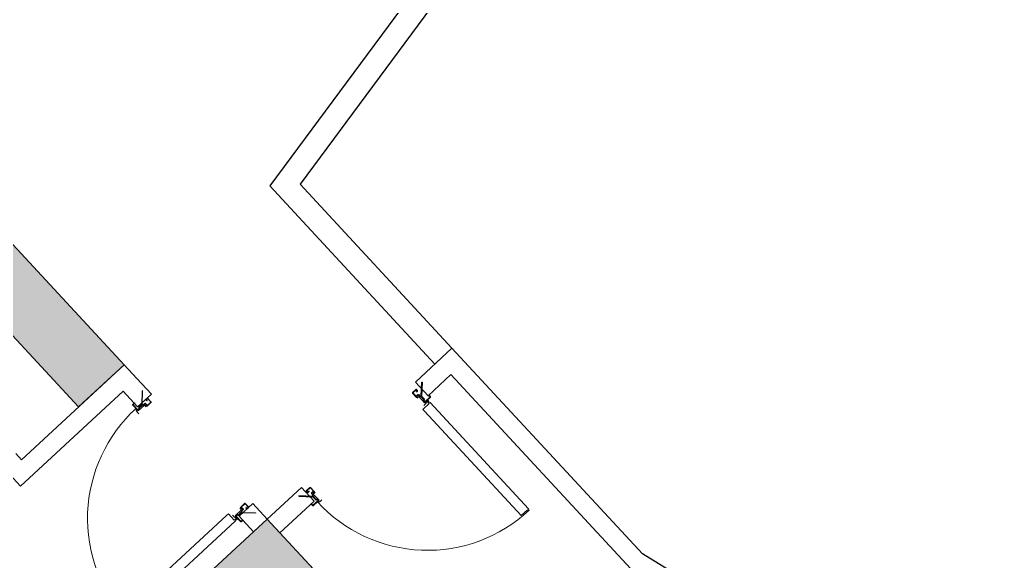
# Model space of a CAD drawing. Header units: centimetres. Extents: x 139057 to 200038, y 34824 to 80516.
# Drawn here: x 166613 to 167252, y 47532 to 47881 of the extents above; entities that cross this region are included whole.
import ezdxf

# ---------------------------------------------------------------- set-up
doc = ezdxf.new("R2010")
doc.units = ezdxf.units.CM
doc.header["$LTSCALE"] = 100
doc.linetypes.add('B-CORE-P1$0$HIDDEN', pattern=[9.525, 6.35, -3.175])
doc.linetypes.add('B-CORE-P1$0$HIDDEN2', pattern=[4.7625, 3.175, -1.5875])
doc.layers.add('410_STRUTTURE_001-AM_0', color=7, linetype='Continuous', lineweight=0)
doc.layers.add('441_SERRAMENTI_001-AM_0', color=1, linetype='Continuous', lineweight=0)
for name, color, linetype in [('_retini_strutture', 7, 'Continuous'), ('A-MCLS3-15', 50, 'Continuous'), ('A-MCLS4-12', 61, 'Continuous'), ('A-SI-PORTE', 5, 'Continuous'), ('B-CORE-P1$0$A-DOOR', 1, 'Continuous')]:
    doc.layers.add(name, color=color, linetype=linetype)

# ---------------------------------------------------------------- blocks, each defined once
blk = doc.blocks.new('B-CORE-P1$0$A$C7D027E65')
at = {"layer": 'B-CORE-P1$0$A-DOOR'}
h = blk.add_hatch(dxfattribs=at)
h.set_pattern_fill('NET3', color=256, scale=4, style=0)
h.set_pattern_definition([(1e-14, (-5763.914, -602.57), (0, 12.7), []), (60, (-5763.914, -602.57), (-10.998523, 6.35), []), (120, (-5763.914, -602.57), (-10.998523, -6.35), [])])
edge = h.paths.add_edge_path()
edge.add_line((264.8, 332.5), (264.8, 331.2))
edge.add_line((264.8, 331.2), (262.7, 331.2))
edge.add_line((262.7, 331.2), (262.4, 331.8))
edge.add_line((262.4, 331.8), (260.5, 332.6))
edge.add_arc((263.1, 355.7), 23.2, 263.55859, 274.13898)
h = blk.add_hatch(dxfattribs=at)
h.set_pattern_fill('NET3', color=4, scale=4, angle=270, style=0)
h.set_pattern_definition([(92.5944, (-366.613, -5814.528), (12.686983, 0.57487), []), (32.5944, (-366.613, -5814.528), (6.841342, -10.699815), []), (332.5944, (-366.613, -5814.528), (-5.84564, -11.274684), [])])
edge = h.paths.add_edge_path()
edge.add_line((297.9, 249.7), (296.5, 249.7))
edge.add_line((296.5, 249.7), (296.6, 247.4))
edge.add_line((296.6, 247.4), (297.4, 246.8))
edge.add_line((297.4, 246.8), (298.1, 245.7))
edge.add_arc((316, 248.7), 18.2, 176.87378, 189.45595, ccw=False)
at = {"layer": 'B-CORE-P1$0$A-DOOR', "linetype": 'B-CORE-P1$0$HIDDEN'}
for p, q in [((228.5, 287.2), (243.7, 287.2, 0)), ((228.5, 222.2), (243.7, 222.2, 0))]:
    blk.add_line(p, q, dxfattribs=at)
at = {"layer": 'B-CORE-P1$0$A-DOOR'}
for p, q in [((243.7, 232.2, 0), (243.7, 287.2, 0)), ((254.5, 232.2, 0), (243.7, 232.2, 0)), ((254.5, 226, 0), (254.5, 232.2, 0))]:
    blk.add_line(p, q, dxfattribs=at)
at = {"layer": 'B-CORE-P1$0$A-DOOR', "color": 4}
for p, q in [((262.9, 232, 0), (262.7, 232.7, 0)), ((264.3, 232.5, 0), (264.3, 232.7, 0)), ((266.9, 232.4, 0), (267, 232.7, 0)), ((268.2, 231.7, 0), (268.6, 232.7, 0))]:
    blk.add_line(p, q, dxfattribs=at)
at = {"layer": 'B-CORE-P1$0$A-DOOR', "color": 4, "elevation": 0}
for points in [[(253.2, 317.7), (260.2, 317.7, 0.414214), (263.2, 320.7), (263.2, 329.7, 0.414214), (260.2, 332.7), (231.2, 332.7, 0.414214), (228.2, 329.7), (228.2, 295.7, 0.414214), (231.2, 292.7), (234.2, 292.7, 0.414214), (237.2, 295.7), (237.2, 296.7, -0.414214), (238.2, 297.7), (247, 297.7, -0.414214), (248, 296.7), (248, 284.7, 0.414214), (251, 281.7), (252, 281.7, -0.414214), (253, 280.7), (253, 248.7, -0.414214), (252, 247.7), (251, 247.7, 0.414214), (248, 244.7), (248, 235.7, 0.414214), (251, 232.7), (295.2, 232.7, 0.414214), (298.2, 235.7), (298.2, 244.7, 0.414214), (295.2, 247.7), (293.2, 247.7), (293.2, 245.7)], [(253.2, 317.7), (253.2, 319.7), (260.2, 319.7, 0.414214), (261.2, 320.7), (261.2, 329.7, 0.414214), (260.2, 330.7), (231.2, 330.7, 0.414214), (230.2, 329.7), (230.2, 295.7, 0.414214), (231.2, 294.7), (234.2, 294.7, 0.414214), (235.2, 295.7), (235.2, 296.7, -0.414214), (238.2, 299.7), (247, 299.7, -0.414214), (250, 296.7), (250, 284.7, 0.414214), (251, 283.7), (252, 283.7, -0.414214), (255, 280.7), (255, 248.7, -0.414214), (252, 245.7), (251, 245.7, 0.414214), (250, 244.7), (250, 235.7, 0.414214), (251, 234.7), (295.2, 234.7, 0.414214), (296.2, 235.7), (296.2, 244.7, 0.414214), (295.2, 245.7), (293.2, 245.7)], [(297.9, 249.7), (297.9, 249.7), (296.5, 249.7), (296.6, 247.4), (297.4, 246.8), (298.1, 245.7, -0.054955), (297.9, 249.7, -5.624069)]]:
    blk.add_lwpolyline(points, format="xyb", dxfattribs=at)
at = {"layer": 'B-CORE-P1$0$A-DOOR', "color": 11, "linetype": 'B-CORE-P1$0$HIDDEN2', "elevation": 0}
blk.add_lwpolyline([(257.9, 248.6), (255.9, 248.6), (255.9, 276.7), (320.3, 341.1), (321.7, 339.7), (257.9, 275.9), (257.9, 248.6)], dxfattribs=at)
at = {"layer": 'B-CORE-P1$0$A-DOOR', "elevation": 0}
blk.add_lwpolyline([(264.8, 332.5), (264.8, 332.5), (264.8, 331.2), (262.7, 331.2), (262.4, 331.8), (260.5, 332.6, 0.046198), (264.8, 332.5, 5.624069)], format="xyb", dxfattribs=at)
at = {"layer": 'B-CORE-P1$0$A-DOOR', "color": 4, "elevation": 0}
blk.add_lwpolyline([(263.8, 222.9), (263.8, 216.8), (266.8, 216.8), (266.8, 222.9)], dxfattribs=at)
at = {"layer": 'B-CORE-P1$0$A-DOOR', "color": 4}
blk.add_circle((265.3, 227.6, 0), 5, dxfattribs=at)
at = {"layer": 'B-CORE-P1$0$A-DOOR'}
blk.add_arc((242.2, 243.9, 0), 21.7, 274.07652, 304.42042, dxfattribs=at)
blk = doc.blocks.new('B-CORE-P1$0$metal-jambl')
at = {"layer": 'B-CORE-P1$0$A-DOOR'}
h = blk.add_hatch(dxfattribs=at)
h.set_pattern_fill('NET3', color=256, scale=4, angle=450, style=0)
h.set_pattern_definition([(272.5944, (-16591649.667, 36014377.735), (-12.686983, -0.57487), []), (212.5944, (-16591649.667, 36014377.735), (-6.841342, 10.699815), []), (152.5944, (-16591649.667, 36014377.735), (5.84564, 11.274684), [])])
edge = h.paths.add_edge_path()
edge.add_line((-16592314.1, 36008313.5), (-16592312.8, 36008313.5))
edge.add_line((-16592312.8, 36008313.5), (-16592312.8, 36008315.8))
edge.add_line((-16592312.8, 36008315.8), (-16592313.6, 36008316.4))
edge.add_line((-16592313.6, 36008316.4), (-16592314.4, 36008317.5))
edge.add_arc((-16592332.3, 36008314.5), 18.2, -3.12622, 9.45595, ccw=False)
h = blk.add_hatch(dxfattribs=at)
h.set_pattern_fill('NET3', color=256, scale=4, angle=180, style=0)
h.set_pattern_definition([(180, (-16586252.366, 36009165.777), (-2e-08, -12.7), []), (240, (-16586252.366, 36009165.777), (10.998523, -6.35), []), (300, (-16586252.366, 36009165.777), (10.998523, 6.35), [])])
edge = h.paths.add_edge_path()
edge.add_line((-16592281.1, 36008230.7), (-16592281.1, 36008232.1))
edge.add_line((-16592281.1, 36008232.1), (-16592278.9, 36008232.1))
edge.add_line((-16592278.9, 36008232.1), (-16592278.6, 36008231.4))
edge.add_line((-16592278.6, 36008231.4), (-16592276.8, 36008230.6))
edge.add_arc((-16592279.4, 36008207.5), 23.2, 83.55859, 94.13898)
for p, q in [((-16592270.8, 36008337.2, 0), (-16592270.8, 36008331, 0)), ((-16592270.8, 36008331, 0), (-16592260, 36008331, 0)), ((-16592260, 36008331, 0), (-16592260, 36008276, 0))]:
    blk.add_line(p, q, dxfattribs=at)
at = {"layer": 'B-CORE-P1$0$A-DOOR', "linetype": 'B-CORE-P1$0$HIDDEN'}
for p, q in [((-16592244.8, 36008341, 0), (-16592260, 36008341, 0)), ((-16592244.8, 36008276, 0), (-16592260, 36008276, 0))]:
    blk.add_line(p, q, dxfattribs=at)
at = {"layer": 'B-CORE-P1$0$A-DOOR', "color": 11, "linetype": 'B-CORE-P1$0$HIDDEN2', "elevation": 0}
blk.add_lwpolyline([(-16592274.2, 36008314.6), (-16592272.2, 36008314.6), (-16592272.2, 36008286.5), (-16592336.6, 36008222.1), (-16592338, 36008223.5), (-16592274.2, 36008287.3), (-16592274.2, 36008314.6)], dxfattribs=at)
at = {"layer": 'B-CORE-P1$0$A-DOOR', "color": 4}
for points in [[(-16592269.5, 36008245.5), (-16592276.5, 36008245.5, 0.414214), (-16592279.5, 36008242.5), (-16592279.5, 36008233.5, 0.414214), (-16592276.5, 36008230.5), (-16592247.5, 36008230.5, 0.414214), (-16592244.5, 36008233.5), (-16592244.5, 36008267.5, 0.414214), (-16592247.5, 36008270.5), (-16592250.5, 36008270.5, 0.414214), (-16592253.5, 36008267.5), (-16592253.5, 36008266.5, -0.414214), (-16592254.5, 36008265.5), (-16592263.3, 36008265.5, -0.414214), (-16592264.3, 36008266.5), (-16592264.3, 36008278.5, 0.414214), (-16592267.3, 36008281.5), (-16592268.3, 36008281.5, -0.414214), (-16592269.3, 36008282.5), (-16592269.3, 36008314.5, -0.414214), (-16592268.3, 36008315.5), (-16592267.3, 36008315.5, 0.414214), (-16592264.3, 36008318.5), (-16592264.3, 36008327.5, 0.414214), (-16592267.3, 36008330.5), (-16592311.5, 36008330.5, 0.414214), (-16592314.5, 36008327.5), (-16592314.5, 36008318.5, 0.414214), (-16592311.5, 36008315.5), (-16592309.5, 36008315.5), (-16592309.5, 36008317.5)], [(-16592269.5, 36008245.5), (-16592269.5, 36008243.5), (-16592276.5, 36008243.5, 0.414214), (-16592277.5, 36008242.5), (-16592277.5, 36008233.5, 0.414214), (-16592276.5, 36008232.5), (-16592247.5, 36008232.5, 0.414214), (-16592246.5, 36008233.5), (-16592246.5, 36008267.5, 0.414214), (-16592247.5, 36008268.5), (-16592250.5, 36008268.5, 0.414214), (-16592251.5, 36008267.5), (-16592251.5, 36008266.5, -0.414214), (-16592254.5, 36008263.5), (-16592263.3, 36008263.5, -0.414214), (-16592266.3, 36008266.5), (-16592266.3, 36008278.5, 0.414214), (-16592267.3, 36008279.5), (-16592268.3, 36008279.5, -0.414214), (-16592271.3, 36008282.5), (-16592271.3, 36008314.5, -0.414214), (-16592268.3, 36008317.5), (-16592267.3, 36008317.5, 0.414214), (-16592266.3, 36008318.5), (-16592266.3, 36008327.5, 0.414214), (-16592267.3, 36008328.5), (-16592311.5, 36008328.5, 0.414214), (-16592312.5, 36008327.5), (-16592312.5, 36008318.5, 0.414214), (-16592311.5, 36008317.5), (-16592309.5, 36008317.5)]]:
    blk.add_lwpolyline(points, format="xyb", dxfattribs=at)
at = {"layer": 'B-CORE-P1$0$A-DOOR', "elevation": 0}
for points in [[(-16592314.1, 36008313.5), (-16592314.1, 36008313.5), (-16592312.8, 36008313.5), (-16592312.8, 36008315.8), (-16592313.6, 36008316.4), (-16592314.4, 36008317.5, -0.054955), (-16592314.1, 36008313.5, -5.624069)], [(-16592281.1, 36008230.7), (-16592281.1, 36008230.7), (-16592281.1, 36008232.1), (-16592278.9, 36008232.1), (-16592278.6, 36008231.4), (-16592276.8, 36008230.6, 0.046198), (-16592281.1, 36008230.7, 5.624069)]]:
    blk.add_lwpolyline(points, format="xyb", dxfattribs=at)
at = {"layer": 'B-CORE-P1$0$A-DOOR'}
blk.add_arc((-16592258.5, 36008319.3, 0), 21.7, 94.07652, 124.42042, dxfattribs=at)

msp = doc.modelspace()

# ---------------------------------------------------------------- hatches: boundary and pattern name
at = {"layer": '410_STRUTTURE_001-AM_0'}
msp.add_hatch(color=256, dxfattribs=at).paths.add_polyline_path([(166840.25, 47485.95), (166772.3, 47559.33), (166706.27, 47498.18), (166774.21, 47424.81)])
at = {"layer": '_retini_strutture'}
for points in [[(165878.1, 47300.09), (166459.5, 47838.51), (166650.96, 47631.76), (166680.31, 47658.94), (166441.27, 47917.06), (166411.92, 47889.88), (166439.11, 47860.52), (165855.34, 47319.9), (165794.83, 47385.24), (165758.85, 47351.92, 0.026098), (166345.45, 46878.39), (166370.19, 46909.86, -0.006676), (166216.28, 47024.48), (166267.45, 47071.87), (166240.27, 47101.21), (166184.14, 47049.23, -0.013769)], [(166774.08, 47425.22), (166840.12, 47486.38), (166772.17, 47559.75), (166706.14, 47498.6)]]:
    msp.add_hatch(color=256, dxfattribs=at).paths.add_polyline_path(points)

# ---------------------------------------------------------------- linework, layer by layer
at = {"layer": '410_STRUTTURE_001-AM_0', "elevation": 0}
msp.add_lwpolyline([(165798.96, 47315.33, 0.027668), (166347.67, 46876.3), (166371.06, 46908.75, -0.006714), (166216.28, 47024), (166267.42, 47071.35), (166240.24, 47100.7), (166184.13, 47048.75, -0.013779), (165877.86, 47299.81), (166459.42, 47838.34), (166650.89, 47631.57), (166680.24, 47658.75), (166441.21, 47916.87), (166411.86, 47889.7), (166439.04, 47860.35), (165855.11, 47319.62, 0), (165831.33, 47345.3)], format="xyb", close=True, dxfattribs=at)
msp.add_lwpolyline([(166840.25, 47485.95), (166772.3, 47559.33), (166706.27, 47498.18), (166774.21, 47424.81)], close=True, dxfattribs=at)
at = {"layer": '441_SERRAMENTI_001-AM_0', "elevation": 0}
for points in [[(166876.45, 47633.73), (166875.72, 47634.52), (166876.18, 47634.94, -0.133179), (166877.18, 47634.41), (166940.43, 47566.11, -0.133179), (166940.89, 47565.06), (166940.43, 47564.64), (166939.7, 47565.43), (166935.66, 47561.69), (166873.46, 47628.86), (166872.41, 47629.99)], [(166751.04, 47558.73), (166751.83, 47559.46), (166752.25, 47559, -0.133179), (166751.72, 47558), (166683.42, 47494.75, -0.133179), (166682.37, 47494.29), (166681.95, 47494.75), (166682.74, 47495.48), (166679, 47499.52), (166746.17, 47561.71), (166747.3, 47562.77)]]:
    msp.add_lwpolyline(points, format="xyb", close=True, dxfattribs=at)
at = {"layer": '441_SERRAMENTI_001-AM_0'}
for centre, start, end in [((166752.8, 47559.73, 0), 132.4871, 222.89831), ((166875.45, 47635.49, 0), 222.4871, 312.89831)]:
    msp.add_arc(centre, 96.13, start, end, dxfattribs=at)
at = {"layer": 'A-MCLS3-15'}
for p, q in [((167178.07, 48295.48, 0), (166793.44, 47774.92, 0)), ((167111.36, 48230.43, 0), (166773.99, 47773.84, 0)), ((166880.16, 47659.21, 0), (166773.99, 47773.84, 0)), ((166891.17, 47669.4, 0), (166793.44, 47774.92, 0))]:
    msp.add_line(p, q, dxfattribs=at)
at = {"layer": 'A-MCLS4-12'}
for p, q in [((167013.71, 47537.06, 0), (166891.17, 47669.4, 0)), ((166680.22, 47658.76, 0), (166614.19, 47597.61, 0)), ((166688.38, 47649.95, 0), (166680.22, 47658.76, 0)), ((166875.84, 47638.85, 0), (166890.51, 47652.44, 0)), ((166890.51, 47652.44, 0), (167006.04, 47527.69, 0)), ((166697.73, 47639.86, 0), (166688.38, 47649.95, 0)), ((166867.68, 47647.65, 0), (166875.84, 47638.85, 0)), ((166613.54, 47580.65, 0), (166679.57, 47641.8, 0)), ((166688.92, 47631.71, 0), (166679.57, 47641.8, 0)), ((166697.73, 47639.86, 0), (166688.92, 47631.71, 0)), ((166614.19, 47597.61, 0), (166610.45, 47601.65, 0)), ((166613.54, 47580.65, 0), (166601.65, 47593.49, 0)), ((166762.95, 47569.42, 0), (166754.15, 47561.27, 0)), ((166772.3, 47559.33, 0), (166762.95, 47569.42, 0)), ((166763.5, 47551.17, 0), (166754.15, 47561.27, 0)), ((166763.5, 47551.17, 0), (166772.3, 47559.33, 0)), ((166772.1, 47559.54, 0), (166780.26, 47550.75, 0)), ((167252.31, 47390.84, 0), (167013.71, 47537.06, 0))]:
    msp.add_line(p, q, dxfattribs=at)
at = {"layer": 'A-MCLS4-12', "elevation": 0}
for points in [[(166867.68, 47647.65), (166891.17, 47669.4)], [(166772.3, 47559.33), (166794.31, 47579.71)], [(166794.31, 47579.71), (166802.47, 47570.91), (166780.46, 47550.52)]]:
    msp.add_lwpolyline(points, dxfattribs=at)

# ---------------------------------------------------------------- block references
at = {"layer": 'A-SI-PORTE', "zscale": 0.1}
for name, p, xscale, yscale, rotation in [('B-CORE-P1$0$A$C7D027E65', (166871.45, 47600.76, 0), 0.1, 0.1, 42.79978468788255), ('B-CORE-P1$0$metal-jambl', (3936079.36, 1276745.93, 0), -0.09999999999999999, 0.09999999999999998, 132.7997846902713), ('B-CORE-P1$0$metal-jambl', (-1062311.2, 3816961.6, 0), -0.09999999999999996, 0.09999999999999998, 222.7997846878825), ('B-CORE-P1$0$A$C7D027E65', (166718.07, 47563.73, 0), 0.1, 0.1, 312.7997846902712)]:
    msp.add_blockref(name, p, dxfattribs=dict(at, xscale=xscale, yscale=yscale, rotation=rotation))

doc.saveas('drawing.dxf')
